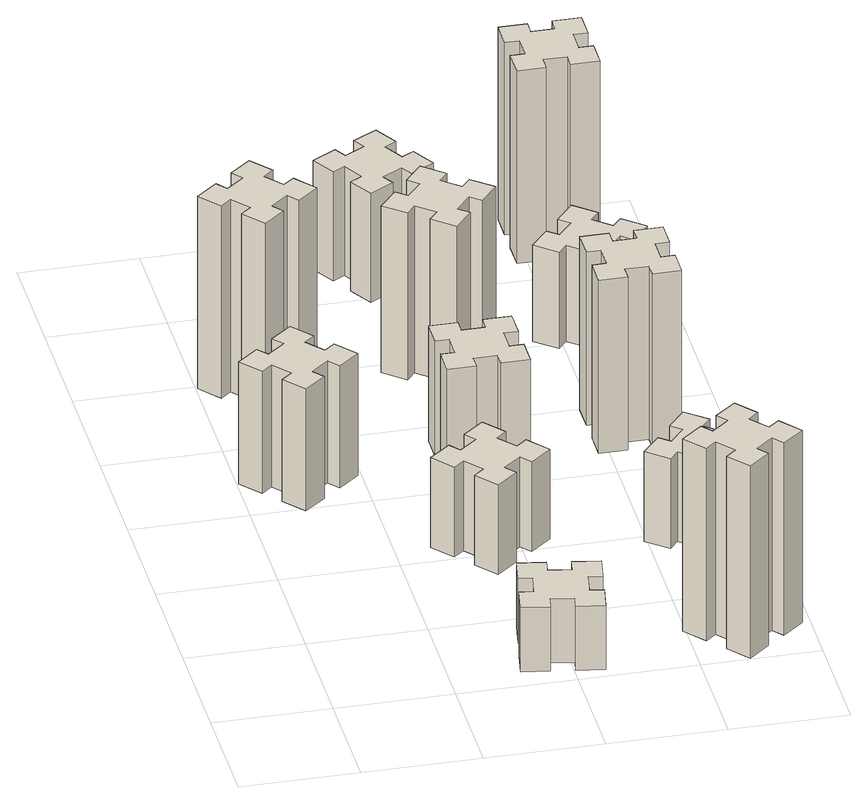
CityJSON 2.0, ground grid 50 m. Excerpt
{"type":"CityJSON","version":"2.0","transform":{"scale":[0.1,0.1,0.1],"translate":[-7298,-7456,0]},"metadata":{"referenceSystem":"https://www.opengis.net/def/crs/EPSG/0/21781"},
"CityObjects":{
"building1":{"type":"Building","attributes":{"class":"1000","function":"1000","usage":"1000","yearOfConstruction":2016,"roofType":"1000","measuredHeight":57,"storeysAboveGround":30,"storeysBelowGround":0},"geometry":[{"type":"Solid","lod":"1","boundaries":[[[[0,1,2,3,4,5,6,7,8,9,10,11,12,13,14,15,16,17,18,19]],[[17,16,20,21]],[[16,15,22,20]],[[15,14,23,22]],[[14,13,24,23]],[[13,12,25,24]],[[12,11,26,25]],[[11,10,27,26]],[[10,9,28,27]],[[9,8,29,28]],[[8,7,30,29]],[[7,6,31,30]],[[6,5,32,31]],[[5,4,33,32]],[[4,3,34,33]],[[3,2,35,34]],[[2,1,36,35]],[[1,0,37,36]],[[0,19,38,37]],[[19,18,39,38]],[[18,17,21,39]],[[24,25,26,27,28,29,30,31,32,33,34,35,36,37,38,39,21,20,22,23]]]]}]},
"building2":{"type":"Building","attributes":{"class":"1000","function":"1000","usage":"1000","yearOfConstruction":2016,"roofType":"1000","measuredHeight":90,"storeysAboveGround":30,"storeysBelowGround":0},"geometry":[{"type":"Solid","lod":"1","boundaries":[[[[40,41,42,43,44,45,46,47,48,49,50,51,52,53,54,55,56,57,58,59]],[[57,56,60,61]],[[56,55,62,60]],[[55,54,63,62]],[[54,53,64,63]],[[53,52,65,64]],[[52,51,66,65]],[[51,50,67,66]],[[50,49,68,67]],[[49,48,69,68]],[[48,47,70,69]],[[47,46,71,70]],[[46,45,72,71]],[[45,44,73,72]],[[44,43,74,73]],[[43,42,75,74]],[[42,41,76,75]],[[41,40,77,76]],[[40,59,78,77]],[[59,58,79,78]],[[58,57,61,79]],[[64,65,66,67,68,69,70,71,72,73,74,75,76,77,78,79,61,60,62,63]]]]}]},
"building3":{"type":"Building","attributes":{"class":"1000","function":"1000","usage":"1000","yearOfConstruction":2016,"roofType":"1000","measuredHeight":30,"storeysAboveGround":30,"storeysBelowGround":0},"geometry":[{"type":"Solid","lod":"1","boundaries":[[[[80,81,82,83,84,85,86,87,88,89,90,91,92,93,94,95,96,97,98,99]],[[97,96,100,101]],[[96,95,102,100]],[[95,94,103,102]],[[94,93,104,103]],[[93,92,105,104]],[[92,91,106,105]],[[91,90,107,106]],[[90,89,108,107]],[[89,88,109,108]],[[88,87,110,109]],[[87,86,111,110]],[[86,85,112,111]],[[85,84,113,112]],[[84,83,114,113]],[[83,82,115,114]],[[82,81,116,115]],[[81,80,117,116]],[[80,99,118,117]],[[99,98,119,118]],[[98,97,101,119]],[[104,105,106,107,108,109,110,111,112,113,114,115,116,117,118,119,101,100,102,103]]]]}]},
"building4":{"type":"Building","attributes":{"class":"1000","function":"1000","usage":"1000","yearOfConstruction":2016,"roofType":"1000","measuredHeight":42,"storeysAboveGround":30,"storeysBelowGround":0},"geometry":[{"type":"Solid","lod":"1","boundaries":[[[[120,121,122,123,124,125,126,127,128,129,130,131,132,133,134,135,136,137,138,139]],[[137,136,140,141]],[[136,135,142,140]],[[135,134,143,142]],[[134,133,144,143]],[[133,132,145,144]],[[132,131,146,145]],[[131,130,147,146]],[[130,129,148,147]],[[129,128,149,148]],[[128,127,150,149]],[[127,126,151,150]],[[126,125,152,151]],[[125,124,153,152]],[[124,123,154,153]],[[123,122,155,154]],[[122,121,156,155]],[[121,120,157,156]],[[120,139,158,157]],[[139,138,159,158]],[[138,137,141,159]],[[144,145,146,147,148,149,150,151,152,153,154,155,156,157,158,159,141,140,142,143]]]]}]},
"building5":{"type":"Building","attributes":{"class":"1000","function":"1000","usage":"1000","yearOfConstruction":2016,"roofType":"1000","measuredHeight":54,"storeysAboveGround":30,"storeysBelowGround":0},"geometry":[{"type":"Solid","lod":"1","boundaries":[[[[160,161,162,163,164,165,166,167,168,169,170,171,172,173,174,175,176,177,178,179]],[[177,176,180,181]],[[176,175,182,180]],[[175,174,183,182]],[[174,173,184,183]],[[173,172,185,184]],[[172,171,186,185]],[[171,170,187,186]],[[170,169,188,187]],[[169,168,189,188]],[[168,167,190,189]],[[167,166,191,190]],[[166,165,192,191]],[[165,164,193,192]],[[164,163,194,193]],[[163,162,195,194]],[[162,161,196,195]],[[161,160,197,196]],[[160,179,198,197]],[[179,178,199,198]],[[178,177,181,199]],[[184,185,186,187,188,189,190,191,192,193,194,195,196,197,198,199,181,180,182,183]]]]}]},
"building6":{"type":"Building","attributes":{"class":"1000","function":"1000","usage":"1000","yearOfConstruction":2016,"roofType":"1000","measuredHeight":78,"storeysAboveGround":30,"storeysBelowGround":0},"geometry":[{"type":"Solid","lod":"1","boundaries":[[[[200,201,202,203,204,205,206,207,208,209,210,211,212,213,214,215,216,217,218,219]],[[217,216,220,221]],[[216,215,222,220]],[[215,214,223,222]],[[214,213,224,223]],[[213,212,225,224]],[[212,211,226,225]],[[211,210,227,226]],[[210,209,228,227]],[[209,208,229,228]],[[208,207,230,229]],[[207,206,231,230]],[[206,205,232,231]],[[205,204,233,232]],[[204,203,234,233]],[[203,202,235,234]],[[202,201,236,235]],[[201,200,237,236]],[[200,219,238,237]],[[219,218,239,238]],[[218,217,221,239]],[[224,225,226,227,228,229,230,231,232,233,234,235,236,237,238,239,221,220,222,223]]]]}]},
"building7":{"type":"Building","attributes":{"class":"1000","function":"1000","usage":"1000","yearOfConstruction":2016,"roofType":"1000","measuredHeight":90,"storeysAboveGround":30,"storeysBelowGround":0},"geometry":[{"type":"Solid","lod":"1","boundaries":[[[[240,241,242,243,244,245,246,247,248,249,250,251,252,253,254,255,256,257,258,259]],[[257,256,260,261]],[[256,255,262,260]],[[255,254,263,262]],[[254,253,264,263]],[[253,252,265,264]],[[252,251,266,265]],[[251,250,267,266]],[[250,249,268,267]],[[249,248,269,268]],[[248,247,270,269]],[[247,246,271,270]],[[246,245,272,271]],[[245,244,273,272]],[[244,243,274,273]],[[243,242,275,274]],[[242,241,276,275]],[[241,240,277,276]],[[240,259,278,277]],[[259,258,279,278]],[[258,257,261,279]],[[264,265,266,267,268,269,270,271,272,273,274,275,276,277,278,279,261,260,262,263]]]]}]},
"building8":{"type":"Building","attributes":{"class":"1000","function":"1000","usage":"1000","yearOfConstruction":2016,"roofType":"1000","measuredHeight":51,"storeysAboveGround":30,"storeysBelowGround":0},"geometry":[{"type":"Solid","lod":"1","boundaries":[[[[280,281,282,283,284,285,286,287,288,289,290,291,292,293,294,295,296,297,298,299]],[[297,296,300,301]],[[296,295,302,300]],[[295,294,303,302]],[[294,293,304,303]],[[293,292,305,304]],[[292,291,306,305]],[[291,290,307,306]],[[290,289,308,307]],[[289,288,309,308]],[[288,287,310,309]],[[287,286,311,310]],[[286,285,312,311]],[[285,284,313,312]],[[284,283,314,313]],[[283,282,315,314]],[[282,281,316,315]],[[281,280,317,316]],[[280,299,318,317]],[[299,298,319,318]],[[298,297,301,319]],[[304,305,306,307,308,309,310,311,312,313,314,315,316,317,318,319,301,300,302,303]]]]}]},
"building9":{"type":"Building","attributes":{"class":"1000","function":"1000","usage":"1000","yearOfConstruction":2016,"roofType":"1000","measuredHeight":42,"storeysAboveGround":30,"storeysBelowGround":0},"geometry":[{"type":"Solid","lod":"1","boundaries":[[[[320,321,322,323,324,325,326,327,328,329,330,331,332,333,334,335,336,337,338,339]],[[337,336,340,341]],[[336,335,342,340]],[[335,334,343,342]],[[334,333,344,343]],[[333,332,345,344]],[[332,331,346,345]],[[331,330,347,346]],[[330,329,348,347]],[[329,328,349,348]],[[328,327,350,349]],[[327,326,351,350]],[[326,325,352,351]],[[325,324,353,352]],[[324,323,354,353]],[[323,322,355,354]],[[322,321,356,355]],[[321,320,357,356]],[[320,339,358,357]],[[339,338,359,358]],[[338,337,341,359]],[[344,345,346,347,348,349,350,351,352,353,354,355,356,357,358,359,341,340,342,343]]]]}]},
"building10":{"type":"Building","attributes":{"class":"1000","function":"1000","usage":"1000","yearOfConstruction":2016,"roofType":"1000","measuredHeight":81,"storeysAboveGround":30,"storeysBelowGround":0},"geometry":[{"type":"Solid","lod":"1","boundaries":[[[[360,361,362,363,364,365,366,367,368,369,370,371,372,373,374,375,376,377,378,379]],[[377,376,380,381]],[[376,375,382,380]],[[375,374,383,382]],[[374,373,384,383]],[[373,372,385,384]],[[372,371,386,385]],[[371,370,387,386]],[[370,369,388,387]],[[369,368,389,388]],[[368,367,390,389]],[[367,366,391,390]],[[366,365,392,391]],[[365,364,393,392]],[[364,363,394,393]],[[363,362,395,394]],[[362,361,396,395]],[[361,360,397,396]],[[360,379,398,397]],[[379,378,399,398]],[[378,377,381,399]],[[384,385,386,387,388,389,390,391,392,393,394,395,396,397,398,399,381,380,382,383]]]]}]},
"building11":{"type":"Building","attributes":{"class":"1000","function":"1000","usage":"1000","yearOfConstruction":2016,"roofType":"1000","measuredHeight":45,"storeysAboveGround":30,"storeysBelowGround":0},"geometry":[{"type":"Solid","lod":"1","boundaries":[[[[400,401,402,403,404,405,406,407,408,409,410,411,412,413,414,415,416,417,418,419]],[[417,416,420,421]],[[416,415,422,420]],[[415,414,423,422]],[[414,413,424,423]],[[413,412,425,424]],[[412,411,426,425]],[[411,410,427,426]],[[410,409,428,427]],[[409,408,429,428]],[[408,407,430,429]],[[407,406,431,430]],[[406,405,432,431]],[[405,404,433,432]],[[404,403,434,433]],[[403,402,435,434]],[[402,401,436,435]],[[401,400,437,436]],[[400,419,438,437]],[[419,418,439,438]],[[418,417,421,439]],[[424,425,426,427,428,429,430,431,432,433,434,435,436,437,438,439,421,420,422,423]]]]}]},
"building12":{"type":"Building","attributes":{"class":"1000","function":"1000","usage":"1000","yearOfConstruction":2016,"roofType":"1000","measuredHeight":90,"storeysAboveGround":30,"storeysBelowGround":0},"geometry":[{"type":"Solid","lod":"1","boundaries":[[[[440,441,442,443,444,445,446,447,448,449,450,451,452,453,454,455,456,457,458,459]],[[457,456,460,461]],[[456,455,462,460]],[[455,454,463,462]],[[454,453,464,463]],[[453,452,465,464]],[[452,451,466,465]],[[451,450,467,466]],[[450,449,468,467]],[[449,448,469,468]],[[448,447,470,469]],[[447,446,471,470]],[[446,445,472,471]],[[445,444,473,472]],[[444,443,474,473]],[[443,442,475,474]],[[442,441,476,475]],[[441,440,477,476]],[[440,459,478,477]],[[459,458,479,478]],[[458,457,461,479]],[[464,465,466,467,468,469,470,471,472,473,474,475,476,477,478,479,461,460,462,463]]]]}]}
},
"vertices":[
[129,1693,0],[193,1616,0],[147,1578,0],[224,1486,0],[316,1563,0],[278,1609,0],[354,1673,0],[393,1627,0],[485,1704,0],[408,1796,0],[362,1758,0],[297,1834,0],[343,1873,0],[266,1965,0],[174,1888,0],[213,1842,0],[136,1777,0],[98,1823,0],[6,1746,0],[83,1654,0],[136,1777,570],[98,1823,570],[213,1842,570],[174,1888,570],[266,1965,570],[343,1873,570],[297,1834,570],[362,1758,570],[408,1796,570],[485,1704,570],[393,1627,570],[354,1673,570],[278,1609,570],[316,1563,570],[224,1486,570],[147,1578,570],[193,1616,570],[129,1693,570],[83,1654,570],[6,1746,570],
[278,2349,0],[354,2413,0],[393,2367,0],[485,2444,0],[408,2536,0],[362,2498,0],[297,2574,0],[343,2613,0],[266,2705,0],[174,2628,0],[213,2582,0],[136,2517,0],[98,2563,0],[6,2486,0],[83,2394,0],[129,2433,0],[193,2356,0],[147,2318,0],[224,2226,0],[316,2303,0],[193,2356,900],[147,2318,900],[129,2433,900],[83,2394,900],[6,2486,900],[98,2563,900],[136,2517,900],[213,2582,900],[174,2628,900],[266,2705,900],[343,2613,900],[297,2574,900],[362,2498,900],[408,2536,900],[485,2444,900],[393,2367,900],[354,2413,900],[278,2349,900],[316,2303,900],[224,2226,900],
[886,314,0],[868,215,0],[809,226,0],[788,107,0],[907,87,0],[917,146,0],[1015,128,0],[1005,69,0],[1123,48,0],[1144,167,0],[1085,177,0],[1102,275,0],[1161,265,0],[1182,383,0],[1064,404,0],[1054,345,0],[955,362,0],[966,421,0],[847,442,0],[827,324,0],[955,362,300],[966,421,300],[1054,345,300],[1064,404,300],[1182,383,300],[1161,265,300],[1102,275,300],[1085,177,300],[1144,167,300],[1123,48,300],[1005,69,300],[1015,128,300],[917,146,300],[907,87,300],[788,107,300],[809,226,300],[868,215,300],[886,314,300],[827,324,300],[847,442,300],
[918,969,0],[994,1033,0],[1033,987,0],[1125,1064,0],[1048,1156,0],[1002,1118,0],[937,1194,0],[983,1233,0],[906,1325,0],[814,1248,0],[853,1202,0],[776,1137,0],[738,1183,0],[646,1106,0],[723,1014,0],[769,1053,0],[833,976,0],[787,938,0],[864,846,0],[956,923,0],[833,976,420],[787,938,420],[769,1053,420],[723,1014,420],[646,1106,420],[738,1183,420],[776,1137,420],[853,1202,420],[814,1248,420],[906,1325,420],[983,1233,420],[937,1194,420],[1002,1118,420],[1048,1156,420],[1125,1064,420],[1033,987,420],[994,1033,420],[918,969,420],[956,923,420],[864,846,420],
[1095,1675,0],[1095,1775,0],[1155,1775,0],[1155,1895,0],[1035,1895,0],[1035,1835,0],[935,1835,0],[935,1895,0],[815,1895,0],[815,1775,0],[875,1775,0],[875,1675,0],[815,1675,0],[815,1555,0],[935,1555,0],[935,1615,0],[1035,1615,0],[1035,1555,0],[1155,1555,0],[1155,1675,0],[1035,1615,540],[1035,1555,540],[935,1615,540],[935,1555,540],[815,1555,540],[815,1675,540],[875,1675,540],[875,1775,540],[815,1775,540],[815,1895,540],[935,1895,540],[935,1835,540],[1035,1835,540],[1035,1895,540],[1155,1895,540],[1155,1775,540],[1095,1775,540],[1095,1675,540],[1155,1675,540],[1155,1555,540],
[1094,2517,0],[1018,2582,0],[1056,2628,0],[964,2705,0],[887,2613,0],[933,2574,0],[869,2498,0],[823,2536,0],[746,2444,0],[838,2367,0],[876,2413,0],[953,2349,0],[914,2303,0],[1006,2226,0],[1083,2318,0],[1037,2356,0],[1102,2433,0],[1148,2394,0],[1225,2486,0],[1133,2563,0],[1102,2433,780],[1148,2394,780],[1037,2356,780],[1083,2318,780],[1006,2226,780],[914,2303,780],[953,2349,780],[876,2413,780],[838,2367,780],[746,2444,780],[823,2536,780],[869,2498,780],[933,2574,780],[887,2613,780],[964,2705,780],[1056,2628,780],[1018,2582,780],[1094,2517,780],[1133,2563,780],[1225,2486,780],
[1758,129,0],[1834,193,0],[1873,147,0],[1965,224,0],[1888,316,0],[1842,278,0],[1777,354,0],[1823,393,0],[1746,485,0],[1654,408,0],[1693,362,0],[1616,297,0],[1578,343,0],[1486,266,0],[1563,174,0],[1609,213,0],[1673,136,0],[1627,98,0],[1704,6,0],[1796,83,0],[1673,136,900],[1627,98,900],[1609,213,900],[1563,174,900],[1486,266,900],[1578,343,900],[1616,297,900],[1693,362,900],[1654,408,900],[1746,485,900],[1823,393,900],[1777,354,900],[1842,278,900],[1888,316,900],[1965,224,900],[1873,147,900],[1834,193,900],[1758,129,900],[1796,83,900],[1704,6,900],
[1006,3217,0],[956,3304,0],[1008,3334,0],[948,3438,0],[844,3378,0],[874,3326,0],[787,3276,0],[757,3328,0],[653,3268,0],[713,3164,0],[765,3194,0],[815,3107,0],[763,3077,0],[823,2973,0],[927,3033,0],[897,3085,0],[984,3135,0],[1014,3083,0],[1118,3143,0],[1058,3247,0],[984,3135,510],[1014,3083,510],[897,3085,510],[927,3033,510],[823,2973,510],[763,3077,510],[815,3107,510],[765,3194,510],[713,3164,510],[653,3268,510],[757,3328,510],[787,3276,510],[874,3326,510],[844,3378,510],[948,3438,510],[1008,3334,510],[956,3304,510],[1006,3217,510],[1058,3247,510],[1118,3143,510],
[1777,876,0],[1842,953,0],[1888,914,0],[1965,1006,0],[1873,1083,0],[1834,1037,0],[1758,1102,0],[1796,1148,0],[1704,1225,0],[1627,1133,0],[1673,1094,0],[1609,1018,0],[1563,1056,0],[1486,964,0],[1578,887,0],[1616,933,0],[1693,869,0],[1654,823,0],[1746,746,0],[1823,838,0],[1693,869,420],[1654,823,420],[1616,933,420],[1578,887,420],[1486,964,420],[1563,1056,420],[1609,1018,420],[1673,1094,420],[1627,1133,420],[1704,1225,420],[1796,1148,420],[1758,1102,420],[1834,1037,420],[1873,1083,420],[1965,1006,420],[1888,914,420],[1842,953,420],[1777,876,420],[1823,838,420],[1746,746,420],
[1515,1875,0],[1515,1775,0],[1455,1775,0],[1455,1655,0],[1575,1655,0],[1575,1715,0],[1675,1715,0],[1675,1655,0],[1795,1655,0],[1795,1775,0],[1735,1775,0],[1735,1875,0],[1795,1875,0],[1795,1995,0],[1675,1995,0],[1675,1935,0],[1575,1935,0],[1575,1995,0],[1455,1995,0],[1455,1875,0],[1575,1935,810],[1575,1995,810],[1675,1935,810],[1675,1995,810],[1795,1995,810],[1795,1875,810],[1735,1875,810],[1735,1775,810],[1795,1775,810],[1795,1655,810],[1675,1655,810],[1675,1715,810],[1575,1715,810],[1575,1655,810],[1455,1655,810],[1455,1775,810],[1515,1775,810],[1515,1875,810],[1455,1875,810],[1455,1995,810],
[1734,2617,0],[1658,2682,0],[1696,2728,0],[1604,2805,0],[1527,2713,0],[1573,2674,0],[1509,2598,0],[1463,2636,0],[1386,2544,0],[1478,2467,0],[1516,2513,0],[1593,2449,0],[1554,2403,0],[1646,2326,0],[1723,2418,0],[1677,2456,0],[1742,2533,0],[1788,2494,0],[1865,2586,0],[1773,2663,0],[1742,2533,450],[1788,2494,450],[1677,2456,450],[1723,2418,450],[1646,2326,450],[1554,2403,450],[1593,2449,450],[1516,2513,450],[1478,2467,450],[1386,2544,450],[1463,2636,450],[1509,2598,450],[1573,2674,450],[1527,2713,450],[1604,2805,450],[1696,2728,450],[1658,2682,450],[1734,2617,450],[1773,2663,450],[1865,2586,450],
[1575,3195,0],[1675,3195,0],[1675,3135,0],[1795,3135,0],[1795,3255,0],[1735,3255,0],[1735,3355,0],[1795,3355,0],[1795,3475,0],[1675,3475,0],[1675,3415,0],[1575,3415,0],[1575,3475,0],[1455,3475,0],[1455,3355,0],[1515,3355,0],[1515,3255,0],[1455,3255,0],[1455,3135,0],[1575,3135,0],[1515,3255,900],[1455,3255,900],[1515,3355,900],[1455,3355,900],[1455,3475,900],[1575,3475,900],[1575,3415,900],[1675,3415,900],[1675,3475,900],[1795,3475,900],[1795,3355,900],[1735,3355,900],[1735,3255,900],[1795,3255,900],[1795,3135,900],[1675,3135,900],[1675,3195,900],[1575,3195,900],[1575,3135,900],[1455,3135,900]
]}
